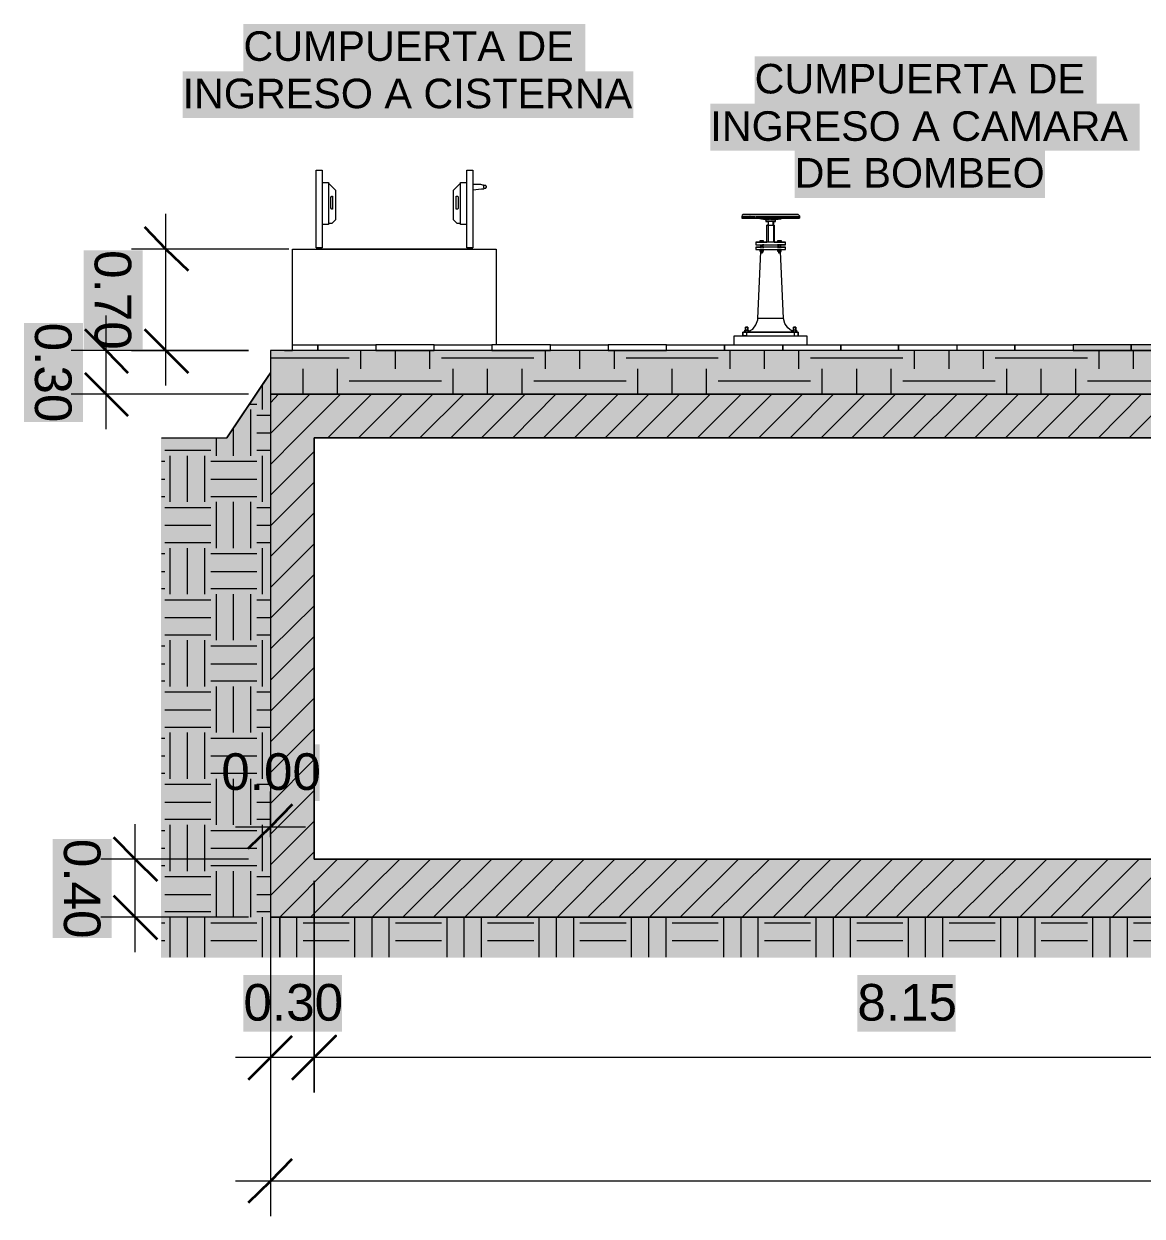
# Model space of a CAD drawing. Extents: x -187 to 52, y -9 to 65.
# Drawn here: x -183.91 to -176.22, y 4.53 to 12.73 of the extents above; entities that cross this region are included whole.
import ezdxf

# ---------------------------------------------------------------- set-up
doc = ezdxf.new("R2010")
doc.units = 0
doc.header["$MEASUREMENT"] = 0
doc.layers.add('PDF4_Geometría', color=7, linetype='Continuous')
doc.layers.add('PDF4_Texto', color=7, linetype='Continuous')
doc.layers.add('PDF4_Rellenos sólidos', color=7, linetype='Continuous', true_color=0xffffff)
doc.styles.add('PDF Arial', font='arial.ttf')

msp = doc.modelspace()

# ---------------------------------------------------------------- hatches: boundary and pattern name
at = {"layer": 'PDF4_Rellenos sólidos', "transparency": 33554559}
for points in [[(-182.4022, 12.7282), (-182.4022, 12.4025), (-180.0509, 12.4025), (-180.0509, 12.7282)], [(-178.8879, 12.504), (-178.8879, 12.1784), (-176.5365, 12.1784), (-176.5365, 12.504)], [(-182.8209, 12.4025), (-182.8209, 12.0811), (-179.721, 12.0811), (-179.721, 12.4025)], [(-179.1924, 12.1784), (-179.1924, 11.857), (-176.2405, 11.857), (-176.2405, 12.1784)], [(-178.613, 11.857), (-178.613, 11.5313), (-176.8918, 11.5313), (-176.8918, 11.857)], [(-183.5018, 11.1719), (-183.5018, 10.491), (-183.0958, 10.491), (-183.0958, 11.1719)], [(-183.912, 10.6728), (-183.912, 9.992), (-183.506, 9.992), (-183.506, 10.6728)], [(-176.6972, 10.5206), (-176.6972, 10.4825), (-176.2997, 10.4825), (-176.2997, 10.5206)], [(-176.2997, 10.5206), (-176.2997, 10.4825), (-175.8979, 10.4825), (-175.8979, 10.5206)], [(-182.508, 9.8947), (-182.5164, 9.8862), (-182.5164, 6.3084), (-182.1189, 6.3084), (-182.1189, 6.5875), (-182.2162, 6.5875), (-182.2162, 10.326), (-182.2204, 10.326), (-182.2246, 10.3218), (-182.2288, 10.3134), (-182.2331, 10.3091), (-182.2373, 10.3007), (-182.2415, 10.2964), (-182.2458, 10.288), (-182.25, 10.2838), (-182.2542, 10.2753), (-182.2584, 10.2711), (-182.2627, 10.2626), (-182.2669, 10.2584), (-182.2711, 10.2499), (-182.2754, 10.2457), (-182.2796, 10.2372), (-182.2838, 10.233), (-182.288, 10.2246), (-182.2923, 10.2203), (-182.2965, 10.2119), (-182.3007, 10.2076), (-182.305, 10.1992), (-182.3092, 10.1949), (-182.3134, 10.1865), (-182.3176, 10.1823), (-182.3219, 10.1738), (-182.3261, 10.1696), (-182.3303, 10.1611), (-182.3346, 10.1569), (-182.3388, 10.1484), (-182.343, 10.1442), (-182.3473, 10.1357), (-182.3515, 10.1315), (-182.3557, 10.1231), (-182.3599, 10.1188), (-182.3642, 10.1104), (-182.3684, 10.1061), (-182.3726, 10.0977), (-182.3769, 10.0934), (-182.3811, 10.085), (-182.3853, 10.0808), (-182.3895, 10.0723), (-182.3938, 10.0681), (-182.398, 10.0596), (-182.4022, 10.0554), (-182.4065, 10.0469), (-182.4107, 10.0427), (-182.4149, 10.0342), (-182.4191, 10.03), (-182.4234, 10.0216), (-182.4276, 10.0173), (-182.4318, 10.0089), (-182.4361, 10.0046), (-182.4403, 9.9962), (-182.4445, 9.992), (-182.4487, 9.9835), (-182.453, 9.9793), (-182.4572, 9.9708), (-182.4614, 9.9666), (-182.4657, 9.9581), (-182.4699, 9.9539), (-182.4741, 9.9454), (-182.4784, 9.9412), (-182.4826, 9.9327), (-182.4868, 9.9285), (-182.491, 9.9201), (-182.4953, 9.9158), (-182.4995, 9.9074), (-182.5037, 9.9031)], [(-182.9689, 9.882), (-182.9689, 6.3084), (-182.5164, 6.3084), (-182.5164, 9.882)], [(-182.2162, 9.882), (-182.2162, 6.9851), (-181.9159, 6.9851), (-181.9159, 9.882)], [(-182.5545, 7.7759), (-182.5545, 7.3868), (-181.8778, 7.3868), (-181.8778, 7.7759)], [(-183.7132, 7.1246), (-183.7132, 6.4438), (-183.3073, 6.4438), (-183.3073, 7.1246)], [(-182.2162, 6.9851), (-182.2162, 6.5875), (-160.8889, 6.5875), (-160.8889, 6.9851)], [(-182.2162, 6.5875), (-182.2162, 6.3084), (-161.1384, 6.3084), (-161.1384, 6.5875)], [(-182.4022, 6.19), (-182.4022, 5.8009), (-181.7256, 5.8009), (-181.7256, 6.19)], [(-178.1816, 6.19), (-178.1816, 5.8009), (-177.505, 5.8009), (-177.505, 6.19)]]:
    msp.add_hatch(color=256, dxfattribs=at).paths.add_polyline_path(points)
h = msp.add_hatch(color=256, dxfattribs=at)
h.paths.add_polyline_path([(-175.8979, 10.1823), (-175.8979, 10.4825), (-182.2162, 10.4825), (-182.2162, 10.1823)])
h.paths.add_polyline_path([(-161.1384, 10.1823), (-161.1384, 10.4825), (-167.4567, 10.4825), (-167.4567, 10.1823)])
h = msp.add_hatch(color=256, dxfattribs=at)
h.paths.add_polyline_path([(-175.8979, 9.882), (-175.8979, 10.1823), (-182.2162, 10.1823), (-182.2162, 9.882)])
h.paths.add_polyline_path([(-160.8889, 9.882), (-160.8889, 10.1823), (-167.4567, 10.1823), (-167.4567, 9.882)])

# ---------------------------------------------------------------- linework, layer by layer
at = {"layer": 'PDF4_Geometría', "lineweight": 9}
for points in [[(-181.8609, 11.7216), (-181.8609, 11.1888), (-181.9032, 11.1888), (-181.9032, 11.7216)], [(-180.8671, 11.1888), (-180.8671, 11.7216), (-180.8248, 11.7216), (-180.8248, 11.1888)], [(-181.7679, 11.5821), (-181.8186, 11.6328), (-181.8186, 11.3579), (-181.7932, 11.3579), (-181.7679, 11.3833)], [(-180.9601, 11.5821), (-180.9601, 11.3833), (-180.9347, 11.3579), (-180.9094, 11.3579), (-180.9094, 11.6328)], [(-180.7317, 11.6075), (-180.7317, 11.6117), (-180.736, 11.6117), (-180.736, 11.6159), (-180.7402, 11.6159), (-180.7444, 11.6159), (-180.7487, 11.6159), (-180.7529, 11.6117), (-180.7529, 11.6075), (-180.7529, 11.6032), (-180.7487, 11.599), (-180.7444, 11.599), (-180.7402, 11.599), (-180.736, 11.599), (-180.736, 11.6032), (-180.7317, 11.6032)], [(-181.8017, 11.4594), (-181.8017, 11.5356), (-181.8017, 11.5398), (-181.7975, 11.5398), (-181.7975, 11.544), (-181.7932, 11.544), (-181.789, 11.544), (-181.789, 11.5398), (-181.789, 11.5356), (-181.789, 11.4594), (-181.789, 11.4552), (-181.7932, 11.4552), (-181.7975, 11.4552), (-181.7975, 11.4594)], [(-180.9263, 11.4594), (-180.9305, 11.4552), (-180.9347, 11.4552), (-180.939, 11.4552), (-180.939, 11.4594), (-180.939, 11.5356), (-180.939, 11.5398), (-180.939, 11.544), (-180.9347, 11.544), (-180.9305, 11.544), (-180.9263, 11.5398), (-180.9263, 11.5356)], [(-178.6426, 11.4172), (-178.613, 11.4172), (-178.5961, 11.4172), (-178.5876, 11.4172), (-178.5961, 11.4172), (-178.613, 11.4172), (-178.6426, 11.4172), (-178.6807, 11.4172), (-178.7272, 11.4172), (-178.7737, 11.4172), (-178.8244, 11.4172), (-178.8709, 11.4172), (-178.909, 11.4172), (-178.9132, 11.4172), (-178.9428, 11.4172), (-178.9598, 11.4172), (-178.9682, 11.4172), (-178.9598, 11.4172), (-178.9428, 11.4172), (-178.9132, 11.4172), (-178.8752, 11.4172), (-178.8287, 11.4172), (-178.7821, 11.4172), (-178.7314, 11.4172), (-178.6849, 11.4172), (-178.6468, 11.4172)], [(-178.6426, 11.4172), (-178.6172, 11.4172), (-178.5961, 11.4172), (-178.5876, 11.4172), (-178.5918, 11.4172), (-178.6045, 11.4172), (-178.6299, 11.4172), (-178.6595, 11.4172), (-178.7018, 11.4172), (-178.7441, 11.4172), (-178.7906, 11.4172), (-178.8329, 11.4172), (-178.8752, 11.4172), (-178.9132, 11.4172), (-178.9386, 11.4172), (-178.9598, 11.4172), (-178.9682, 11.4172), (-178.964, 11.4172), (-178.9513, 11.4172), (-178.9259, 11.4172), (-178.8963, 11.4172), (-178.854, 11.4172), (-178.8117, 11.4172), (-178.7652, 11.4172), (-178.7229, 11.4172), (-178.6807, 11.4172)], [(-178.7991, 11.3833), (-178.7991, 11.3918)], [(-178.8456, 11.2311), (-178.8498, 11.2311), (-178.8498, 11.2395), (-178.8456, 11.2395), (-178.8329, 11.2395), (-178.8287, 11.2395), (-178.8287, 11.2311), (-178.8244, 11.2311), (-178.8287, 11.2311), (-178.8371, 11.2311)], [(-178.8498, 11.2268), (-178.8498, 11.2311)], [(-178.8244, 11.2311), (-178.8244, 11.2268)], [(-178.7314, 11.2268), (-178.7314, 11.2311)], [(-178.706, 11.2311), (-178.706, 11.2268)], [(-178.6764, 11.2099), (-178.6764, 11.2268), (-178.6849, 11.2268), (-178.7018, 11.2268), (-178.7272, 11.2268), (-178.761, 11.2268), (-178.7948, 11.2268), (-178.8287, 11.2268), (-178.854, 11.2268), (-178.8709, 11.2268), (-178.8794, 11.2268), (-178.8794, 11.2099), (-178.8709, 11.2099), (-178.854, 11.2099), (-178.8287, 11.2099), (-178.7948, 11.2099), (-178.761, 11.2099), (-178.7272, 11.2099), (-178.7018, 11.2099), (-178.6849, 11.2099)], [(-178.6764, 11.1761), (-178.6764, 11.193), (-178.6849, 11.193), (-178.7018, 11.193), (-178.7272, 11.193), (-178.761, 11.193), (-178.7948, 11.193), (-178.8287, 11.193), (-178.854, 11.193), (-178.8709, 11.193), (-178.8794, 11.193), (-178.8794, 11.1761), (-178.8709, 11.1761), (-178.854, 11.1761), (-178.8287, 11.1761), (-178.7948, 11.1761), (-178.761, 11.1761), (-178.7272, 11.1761), (-178.7018, 11.1761), (-178.6849, 11.1761)], [(-178.8498, 11.1761), (-178.8456, 11.1761), (-178.8456, 11.1634), (-178.8498, 11.1634)], [(-178.8413, 11.1761), (-178.8456, 11.1761), (-178.8498, 11.1761), (-178.8456, 11.1761), (-178.8498, 11.1761), (-178.8456, 11.1761)], [(-178.8287, 11.1761), (-178.8244, 11.1761), (-178.8287, 11.1761), (-178.8371, 11.1761), (-178.8456, 11.1761), (-178.8371, 11.1761), (-178.8287, 11.1761), (-178.8244, 11.1761)], [(-178.8329, 11.2099), (-178.8329, 11.193)], [(-178.7272, 11.1761), (-178.7314, 11.1761), (-178.7272, 11.1761), (-178.7187, 11.1761), (-178.7103, 11.1761), (-178.7187, 11.1761), (-178.7272, 11.1761), (-178.7314, 11.1761)], [(-178.7229, 11.193), (-178.7229, 11.2099)], [(-178.7103, 11.2099), (-178.7103, 11.193)], [(-178.7103, 11.1761), (-178.706, 11.1761), (-178.7103, 11.1761), (-178.706, 11.1761)], [(-178.9513, 10.6221), (-178.9513, 10.6432)], [(-178.9513, 10.6432), (-178.9471, 10.6432), (-178.9386, 10.6432), (-178.9344, 10.6432), (-178.9386, 10.6432), (-178.9471, 10.6432)], [(-178.9344, 10.6432), (-178.9344, 10.6221)], [(-178.6214, 10.6221), (-178.6214, 10.6432)], [(-178.6214, 10.6432), (-178.6172, 10.6432), (-178.6088, 10.6432), (-178.6045, 10.6432), (-178.6088, 10.6432), (-178.6172, 10.6432)], [(-178.6045, 10.6432), (-178.6045, 10.6221)], [(-178.6003, 10.6094), (-178.6045, 10.6094), (-178.6045, 10.6221), (-178.6003, 10.6221)], [(-178.5961, 10.6094), (-178.6003, 10.6094), (-178.6045, 10.6094), (-178.6003, 10.6094)], [(-182.0639, 10.4825), (-182.0639, 10.5206), (-181.8905, 10.5206), (-181.8905, 10.4825)], [(-181.8905, 10.4825), (-181.8905, 10.5206), (-181.493, 10.5206), (-181.493, 10.4825), (-181.0912, 10.4825), (-181.0912, 10.5206), (-181.493, 10.5206), (-181.493, 10.4825)], [(-181.0912, 10.4825), (-181.0912, 10.5206), (-180.6937, 10.5206), (-180.6937, 10.4825), (-180.2919, 10.4825), (-180.2919, 10.5206), (-179.8944, 10.5206), (-179.8944, 10.4825), (-179.4926, 10.4825), (-179.4926, 10.5206), (-179.8944, 10.5206), (-179.8944, 10.4825), (-180.2919, 10.4825), (-180.2919, 10.5206), (-180.6937, 10.5206), (-180.6937, 10.4825)], [(-177.4965, 10.4825), (-177.4965, 10.5206), (-177.099, 10.5206), (-177.099, 10.4825)], [(-177.099, 10.4825), (-177.099, 10.5206), (-176.6972, 10.5206), (-176.6972, 10.4825)], [(-181.9159, 6.8371), (-181.9159, 5.6233), (-181.9159, 5.3823), (-181.9159, 5.6233)]]:
    msp.add_lwpolyline(points, close=True, dxfattribs=at)
for points in [[(-181.9032, 11.193), (-181.9032, 11.7132)], [(-181.9032, 11.2015), (-181.9032, 11.709)], [(-181.8609, 11.6878), (-181.8609, 11.6371), (-181.8186, 11.6371), (-181.8186, 11.3495), (-181.8609, 11.3495), (-181.8609, 11.2184)], [(-180.8671, 11.2184), (-180.8671, 11.3495), (-180.9094, 11.3495), (-180.9094, 11.6371), (-180.8671, 11.6371), (-180.8671, 11.6878)], [(-180.8248, 11.7132), (-180.8248, 11.6244)], [(-180.8248, 11.709), (-180.8248, 11.2015)], [(-181.8186, 11.3579), (-181.7932, 11.3579), (-181.7679, 11.3833), (-181.7679, 11.5821), (-181.8186, 11.6328)], [(-180.9094, 11.6328), (-180.9601, 11.5821), (-180.9601, 11.3833), (-180.9347, 11.3579), (-180.9094, 11.3579)], [(-180.7444, 11.6159), (-180.7529, 11.6201), (-180.7571, 11.6201), (-180.7698, 11.6244), (-180.791, 11.6244), (-180.8206, 11.6244), (-180.8248, 11.6244), (-180.8248, 11.6201), (-180.8248, 11.6159), (-180.8248, 11.6117), (-180.8248, 11.6075), (-180.8248, 11.6032), (-180.8248, 11.599), (-180.8248, 11.5948), (-180.8248, 11.5905), (-180.8248, 11.193)], [(-180.8248, 11.5863), (-180.7656, 11.5948), (-180.7529, 11.5948), (-180.7487, 11.5948), (-180.7444, 11.599)], [(-181.8017, 11.4594), (-181.8017, 11.5356)], [(-181.789, 11.5356), (-181.789, 11.4594)], [(-180.939, 11.4594), (-180.939, 11.5356)], [(-180.9263, 11.5356), (-180.9263, 11.4594)], [(-182.9351, 10.2415), (-182.9351, 11.4214)], [(-178.9682, 11.4172), (-178.9724, 11.4129), (-178.9767, 11.4045), (-178.9767, 11.3918)], [(-178.9767, 11.4045), (-178.9682, 11.4045), (-178.9471, 11.4045), (-178.9175, 11.4045), (-178.8836, 11.4045)], [(-178.6045, 11.4172), (-178.6088, 11.4172), (-178.6257, 11.4172), (-178.6511, 11.4172), (-178.6891, 11.4172), (-178.7272, 11.4172), (-178.7483, 11.4172), (-178.7695, 11.4172), (-178.816, 11.4172), (-178.8583, 11.4172), (-178.8963, 11.4172), (-178.9259, 11.4172), (-178.9344, 11.4172), (-178.9428, 11.4172), (-178.9555, 11.4172), (-178.9513, 11.4172), (-178.9386, 11.4172), (-178.9175, 11.4172), (-178.9048, 11.4172), (-178.8879, 11.4172), (-178.8498, 11.4172), (-178.8033, 11.4172), (-178.761, 11.4172), (-178.7145, 11.4172), (-178.6976, 11.4172), (-178.6807, 11.4172), (-178.6468, 11.4172), (-178.6214, 11.4172), (-178.6045, 11.4172), (-178.6003, 11.4172)], [(-178.9175, 11.4129), (-178.9217, 11.4129)], [(-178.8794, 11.4045), (-178.8371, 11.4045), (-178.7906, 11.4045), (-178.7399, 11.4045), (-178.6976, 11.4045), (-178.6553, 11.4045), (-178.6214, 11.4045), (-178.5961, 11.4045), (-178.5792, 11.4045)], [(-178.5876, 11.4172), (-178.5792, 11.4087), (-178.5792, 11.4045), (-178.5792, 11.3918)], [(-178.6849, 11.3918), (-178.6722, 11.3918), (-178.6384, 11.3918), (-178.6045, 11.3918), (-178.5876, 11.3918), (-178.5792, 11.3918), (-178.5961, 11.3918), (-178.6214, 11.3918), (-178.6553, 11.3918), (-178.6976, 11.3918), (-178.7399, 11.3918), (-178.7906, 11.3918), (-178.8371, 11.3918), (-178.8794, 11.3918), (-178.9175, 11.3918), (-178.9471, 11.3918), (-178.9682, 11.3918), (-178.9767, 11.3918), (-178.9724, 11.3918), (-178.9598, 11.3918), (-178.9344, 11.3918), (-178.9006, 11.3918), (-178.8667, 11.3918), (-178.8963, 11.3918), (-178.9259, 11.3918), (-178.9513, 11.3918), (-178.964, 11.3918), (-178.9682, 11.3918), (-178.9598, 11.3918), (-178.9386, 11.3918), (-178.9132, 11.3918), (-178.8752, 11.3918), (-178.8329, 11.3918), (-178.7906, 11.3918), (-178.7441, 11.3918), (-178.7018, 11.3918), (-178.6595, 11.3918), (-178.6299, 11.3918), (-178.6045, 11.3918), (-178.5918, 11.3918), (-178.5876, 11.3918), (-178.5961, 11.3918), (-178.6172, 11.3918), (-178.6426, 11.3918), (-178.6807, 11.3918), (-178.6849, 11.3918), (-178.706, 11.3875), (-178.7356, 11.3833), (-178.7399, 11.3833), (-178.7441, 11.3833)], [(-178.8667, 11.3918), (-178.816, 11.3833), (-178.8117, 11.3833), (-178.8075, 11.3833), (-178.8033, 11.3833), (-178.7948, 11.3833), (-178.7864, 11.3833), (-178.7906, 11.3833), (-178.7948, 11.3833), (-178.7991, 11.3833), (-178.8371, 11.3918)], [(-178.8498, 11.3918), (-178.8117, 11.3833), (-178.8117, 11.3706)], [(-178.8413, 11.2268), (-178.8456, 11.2268), (-178.8498, 11.2268), (-178.8456, 11.2268), (-178.8413, 11.2268), (-178.8371, 11.2268), (-178.8413, 11.2268), (-178.8456, 11.2268), (-178.8498, 11.2268), (-178.8456, 11.2268), (-178.8371, 11.2268), (-178.8287, 11.2268), (-178.8244, 11.2268), (-178.8287, 11.2268), (-178.8033, 11.2268), (-178.8033, 11.3453), (-178.7991, 11.3453), (-178.7864, 11.3453), (-178.7695, 11.3453), (-178.7568, 11.3453), (-178.7526, 11.3453), (-178.7526, 11.2268), (-178.7568, 11.2268), (-178.7695, 11.2268), (-178.7864, 11.2268), (-178.7991, 11.2268), (-178.8033, 11.2268)], [(-178.7568, 11.2268), (-178.7568, 11.3706), (-178.7526, 11.3706), (-178.7441, 11.3706), (-178.7526, 11.3706), (-178.7695, 11.3706), (-178.7864, 11.3706), (-178.8033, 11.3706), (-178.8117, 11.3706), (-178.8033, 11.3706), (-178.7948, 11.3706), (-178.7948, 11.3453), (-178.7991, 11.3453), (-178.8033, 11.3453)], [(-178.8075, 11.3833), (-178.8033, 11.3833), (-178.7991, 11.3833)], [(-178.7948, 11.3706), (-178.7948, 11.2268)], [(-178.7864, 11.3918), (-178.7864, 11.3833)], [(-178.7441, 11.3918), (-178.7695, 11.3833), (-178.7737, 11.3833), (-178.7779, 11.3833), (-178.7695, 11.3833), (-178.761, 11.3833), (-178.7568, 11.3833), (-178.7483, 11.3833), (-178.7526, 11.3833), (-178.7272, 11.3918)], [(-178.7779, 11.3833), (-178.7779, 11.3918)], [(-178.7695, 11.3918), (-178.7695, 11.3833)], [(-178.761, 11.3453), (-178.761, 11.3706)], [(-178.7568, 11.3453), (-178.7526, 11.3453)], [(-178.7441, 11.3706), (-178.7441, 11.3833), (-178.706, 11.3875)], [(-178.7356, 11.3875), (-178.7356, 11.3833)], [(-178.8498, 11.2311), (-178.8498, 11.2395), (-178.8413, 11.2395), (-178.8287, 11.2395), (-178.8287, 11.2311)], [(-178.8456, 11.2311), (-178.8498, 11.2311), (-178.8456, 11.2311)], [(-178.8456, 11.2311), (-178.8498, 11.2311), (-178.8456, 11.2311)], [(-178.8456, 11.2395), (-178.8456, 11.2311), (-178.8371, 11.2311)], [(-178.8329, 11.2311), (-178.8329, 11.2395)], [(-178.8287, 11.2311), (-178.8244, 11.2311), (-178.8287, 11.2311)], [(-178.7187, 11.2395), (-178.7187, 11.2311), (-178.7103, 11.2311), (-178.7187, 11.2311), (-178.7272, 11.2311), (-178.7314, 11.2311), (-178.7272, 11.2311), (-178.7272, 11.2395), (-178.7187, 11.2395), (-178.7103, 11.2395), (-178.706, 11.2395), (-178.706, 11.2311), (-178.7103, 11.2311), (-178.7103, 11.2395)], [(-178.7272, 11.2311), (-178.7314, 11.2311), (-178.7272, 11.2311)], [(-178.7272, 11.2311), (-178.7272, 11.2395), (-178.7145, 11.2395), (-178.706, 11.2395), (-178.706, 11.2311)], [(-178.7103, 11.2311), (-178.706, 11.2311), (-178.7103, 11.2311)], [(-178.7103, 11.2311), (-178.706, 11.2311), (-178.7103, 11.2311)], [(-182.0893, 11.1803), (-182.9351, 11.1803), (-183.1719, 11.1803)], [(-182.1189, 10.4825), (-182.0639, 10.4825), (-182.0639, 11.0323), (-182.0639, 11.1803), (-180.6641, 11.1803), (-180.6641, 11.0323), (-180.6641, 10.5206)], [(-181.9117, 11.1803), (-180.8121, 11.1803)], [(-181.9074, 11.1803), (-180.8206, 11.1803)], [(-180.8248, 11.1803), (-181.9032, 11.1803)], [(-178.9302, 10.6136), (-178.9006, 10.6305), (-178.8794, 10.6601), (-178.8667, 10.694), (-178.8667, 10.7024), (-178.8456, 11.1634), (-178.8329, 11.1634), (-178.8329, 11.1761), (-178.8329, 11.1549), (-178.8371, 11.1549), (-178.8413, 11.1549), (-178.8456, 11.1549), (-178.8413, 11.1549), (-178.8371, 11.1549), (-178.8329, 11.1549)], [(-178.8794, 11.2268), (-178.8709, 11.2268), (-178.854, 11.2268), (-178.8456, 11.2268)], [(-178.8794, 11.2099), (-178.8709, 11.2099), (-178.854, 11.2099), (-178.8413, 11.2099)], [(-178.8794, 11.193), (-178.8709, 11.193), (-178.854, 11.193), (-178.8413, 11.193)], [(-178.8794, 11.1761), (-178.8709, 11.1761), (-178.854, 11.1761)], [(-178.8498, 11.1761), (-178.8498, 11.1634), (-178.8456, 11.1634)], [(-178.8456, 11.1761), (-178.8498, 11.1761), (-178.8456, 11.1761)], [(-178.8329, 11.193), (-178.8287, 11.193), (-178.8244, 11.193), (-178.8287, 11.193), (-178.8287, 11.2099), (-178.8244, 11.2099), (-178.8075, 11.2099), (-178.7906, 11.2099), (-178.7652, 11.2099), (-178.7483, 11.2099), (-178.7314, 11.2099), (-178.7272, 11.2099), (-178.7272, 11.193), (-178.7314, 11.193), (-178.7483, 11.193), (-178.7652, 11.193), (-178.7906, 11.193), (-178.8075, 11.193), (-178.8244, 11.193), (-178.8287, 11.193), (-178.8371, 11.193), (-178.8413, 11.193), (-178.8456, 11.193), (-178.8456, 11.2099), (-178.8456, 11.193)], [(-178.8456, 11.2099), (-178.8413, 11.2099), (-178.8371, 11.2099), (-178.8287, 11.2099), (-178.8244, 11.2099), (-178.8287, 11.2099), (-178.8329, 11.2099)], [(-178.8413, 11.1761), (-178.8371, 11.1761), (-178.8413, 11.1761), (-178.8456, 11.1761), (-178.8456, 11.1549)], [(-178.8371, 11.1761), (-178.8456, 11.1761)], [(-178.8287, 11.1761), (-178.8287, 11.1634), (-178.8329, 11.1634), (-178.8371, 11.1634), (-178.8413, 11.1634)], [(-178.8371, 11.1761), (-178.8413, 11.1761), (-178.8371, 11.1761)], [(-178.8287, 11.2268), (-178.8244, 11.2268), (-178.8287, 11.2268)], [(-178.7526, 11.2268), (-178.7272, 11.2268), (-178.7314, 11.2268), (-178.7272, 11.2268), (-178.7187, 11.2268), (-178.7103, 11.2268), (-178.7187, 11.2268), (-178.7145, 11.2268)], [(-178.7272, 11.2268), (-178.7314, 11.2268), (-178.7272, 11.2268)], [(-178.6764, 11.2099), (-178.6849, 11.2099), (-178.7018, 11.2099), (-178.7103, 11.2099), (-178.7187, 11.2099), (-178.7229, 11.2099), (-178.7272, 11.2099), (-178.7314, 11.2099), (-178.7272, 11.2099)], [(-178.7272, 11.193), (-178.7314, 11.193), (-178.7272, 11.193), (-178.7229, 11.193), (-178.7187, 11.193), (-178.7103, 11.193), (-178.7018, 11.193), (-178.6849, 11.193), (-178.6764, 11.193)], [(-178.7187, 11.1634), (-178.7103, 11.1634), (-178.7103, 11.1761), (-178.7187, 11.1761), (-178.7187, 11.1634), (-178.7272, 11.1634), (-178.7272, 11.1761)], [(-178.7229, 11.1761), (-178.7229, 11.1549), (-178.7187, 11.1549), (-178.7145, 11.1549), (-178.7103, 11.1549), (-178.7145, 11.1549), (-178.7229, 11.1549)], [(-178.7145, 11.1634), (-178.7187, 11.1634), (-178.7229, 11.1634)], [(-178.7103, 11.1549), (-178.7103, 11.1761), (-178.7187, 11.1761), (-178.7145, 11.1761), (-178.7187, 11.1761), (-178.7145, 11.1761)], [(-178.7103, 11.2268), (-178.706, 11.2268), (-178.7103, 11.2268)], [(-178.7103, 11.2268), (-178.706, 11.2268), (-178.7103, 11.2268)], [(-178.7103, 11.2268), (-178.7018, 11.2268), (-178.6849, 11.2268), (-178.6764, 11.2268)], [(-178.6257, 10.6179), (-178.6341, 10.6179), (-178.6595, 10.639), (-178.6807, 10.6686), (-178.6891, 10.7024), (-178.7103, 11.1634), (-178.706, 11.1634), (-178.706, 11.1761), (-178.7018, 11.1761), (-178.6849, 11.1761), (-178.6764, 11.1761)], [(-178.7103, 11.1634), (-178.706, 11.1634), (-178.706, 11.1761), (-178.7103, 11.1761)], [(-178.7103, 11.1761), (-178.706, 11.1761), (-178.7103, 11.1761)], [(-183.3453, 9.9412), (-183.3453, 10.7236)], [(-178.6891, 10.7024), (-178.6933, 10.7024), (-178.706, 10.7024), (-178.7272, 10.7024), (-178.7483, 10.7024), (-178.7779, 10.7024), (-178.8033, 10.7024), (-178.8287, 10.7024), (-178.8498, 10.7024), (-178.8625, 10.7024), (-178.8667, 10.7024)], [(-179.0274, 10.5206), (-179.0274, 10.584), (-178.5284, 10.584), (-178.5284, 10.5206)], [(-178.9428, 10.584), (-178.9555, 10.584), (-178.964, 10.584), (-178.9682, 10.584), (-178.9682, 10.6094), (-178.9682, 10.584), (-178.9682, 10.6094), (-178.9513, 10.6094), (-178.9471, 10.6094), (-178.9386, 10.6094), (-178.9302, 10.6094), (-178.9302, 10.6221), (-178.9344, 10.6221), (-178.9344, 10.6094), (-178.9302, 10.6094), (-178.9048, 10.6094), (-178.8667, 10.6094), (-178.8244, 10.6094), (-178.7779, 10.6094), (-178.7356, 10.6094), (-178.6976, 10.6094), (-178.6595, 10.6094), (-178.6299, 10.6094), (-178.6214, 10.6094), (-178.6172, 10.6094), (-178.6088, 10.6094), (-178.6045, 10.6094), (-178.6088, 10.6094), (-178.6172, 10.6094), (-178.6214, 10.6094), (-178.6172, 10.6094), (-178.6088, 10.6094), (-178.6045, 10.6094), (-178.6003, 10.6094), (-178.6003, 10.6221), (-178.6045, 10.6221), (-178.6088, 10.6221), (-178.6172, 10.6221), (-178.6214, 10.6221)], [(-178.6257, 10.6136), (-178.6257, 10.6221), (-178.6214, 10.6221), (-178.6257, 10.6221), (-178.6257, 10.6094), (-178.6214, 10.6094), (-178.6172, 10.6094), (-178.6088, 10.6094), (-178.6003, 10.6094), (-178.6045, 10.6094), (-178.5918, 10.6094), (-178.5876, 10.6094), (-178.5918, 10.6094), (-178.6003, 10.6094), (-178.613, 10.6094), (-178.9428, 10.6094), (-178.9555, 10.6094), (-178.964, 10.6094), (-178.9682, 10.6094)], [(-178.964, 10.6094), (-178.9555, 10.6094)], [(-178.9302, 10.6094), (-178.9344, 10.6094), (-178.9386, 10.6094), (-178.9471, 10.6094), (-178.9513, 10.6094), (-178.9555, 10.6094), (-178.9555, 10.6221), (-178.9513, 10.6221), (-178.9555, 10.6221), (-178.9555, 10.6094), (-178.9513, 10.6094)], [(-178.9513, 10.6221), (-178.9471, 10.6221), (-178.9386, 10.6221), (-178.9344, 10.6221), (-178.9513, 10.6221), (-178.9513, 10.6094), (-178.9344, 10.6094), (-178.9302, 10.6094), (-178.9259, 10.6094), (-178.9302, 10.6094), (-178.9428, 10.6094), (-178.9513, 10.6094), (-178.9555, 10.6094), (-178.9513, 10.6094), (-178.9428, 10.6094), (-178.9302, 10.6094), (-178.9259, 10.6094), (-178.9302, 10.6094), (-178.9344, 10.6094), (-178.9386, 10.6094), (-178.9471, 10.6094), (-178.9513, 10.6094), (-178.9471, 10.6094), (-178.9386, 10.6094), (-178.9344, 10.6094)], [(-178.9513, 10.6094), (-178.9555, 10.6094), (-178.9513, 10.6094)], [(-178.9513, 10.6094), (-178.9555, 10.6094), (-178.9513, 10.6094)], [(-178.9344, 10.6432), (-178.9386, 10.6432), (-178.9471, 10.6432), (-178.9513, 10.6432)], [(-178.9344, 10.6432), (-178.9386, 10.6432), (-178.9471, 10.6432), (-178.9513, 10.6432)], [(-178.9428, 10.6094), (-178.9428, 10.584), (-178.613, 10.584), (-178.613, 10.6094)], [(-178.9344, 10.6221), (-178.9302, 10.6221), (-178.9302, 10.6179)], [(-178.6045, 10.6221), (-178.6214, 10.6221), (-178.6214, 10.6094), (-178.6045, 10.6094), (-178.6003, 10.6094), (-178.5961, 10.6094), (-178.6003, 10.6094), (-178.613, 10.6094), (-178.6214, 10.6094), (-178.6257, 10.6094), (-178.6214, 10.6094), (-178.613, 10.6094), (-178.6003, 10.6094), (-178.5961, 10.6094), (-178.6003, 10.6094), (-178.6045, 10.6094)], [(-178.6214, 10.6094), (-178.6257, 10.6094), (-178.6214, 10.6094)], [(-178.6045, 10.6432), (-178.6088, 10.6432), (-178.6172, 10.6432), (-178.6214, 10.6432)], [(-178.6045, 10.6432), (-178.6088, 10.6432), (-178.6172, 10.6432), (-178.6214, 10.6432)], [(-178.613, 10.584), (-178.6003, 10.584), (-178.5918, 10.584), (-178.5876, 10.584), (-178.5876, 10.6094), (-178.5876, 10.584), (-178.5876, 10.6094), (-178.5961, 10.6094), (-178.6088, 10.6094)], [(-179.0951, 10.5206), (-179.0951, 10.4825), (-179.4926, 10.4825)], [(-179.4926, 10.5206), (-179.0951, 10.5206)], [(-179.4926, 10.4825), (-179.4926, 10.5206)], [(-178.6933, 10.5206), (-178.6933, 10.4825), (-179.0951, 10.4825)], [(-179.0951, 10.5206), (-178.6933, 10.5206)], [(-179.0951, 10.4825), (-179.0951, 10.5206)], [(-178.2958, 10.5206), (-178.2958, 10.4825), (-178.6933, 10.4825)], [(-178.6933, 10.5206), (-178.2958, 10.5206)], [(-178.6933, 10.4825), (-178.6933, 10.5206)], [(-177.8983, 10.5206), (-177.8983, 10.4825), (-178.2958, 10.4825)], [(-178.2958, 10.5206), (-177.8983, 10.5206)], [(-178.2958, 10.4825), (-178.2958, 10.5206)], [(-177.8983, 10.5206), (-177.4965, 10.5206)], [(-177.8983, 10.4825), (-177.8983, 10.5206)], [(-177.4965, 10.4825), (-177.4965, 10.5206)], [(-183.1719, 10.4825), (-182.9351, 10.4825), (-182.3684, 10.4825), (-183.3453, 10.4825), (-183.5864, 10.4825)], [(-177.4965, 10.4825), (-177.8983, 10.4825)], [(-182.9647, 9.882), (-182.5164, 9.882), (-182.2627, 10.2626), (-182.2162, 10.3303), (-182.5164, 9.882)], [(-182.3684, 10.1823), (-183.3453, 10.1823), (-183.5864, 10.1823)], [(-182.2162, 9.7001), (-182.0343, 9.882), (-181.734, 10.1823)], [(-182.2162, 10.1231), (-182.1612, 10.1823)], [(-182.2162, 9.9116), (-181.9455, 10.1823)], [(-175.8979, 10.1823), (-182.2162, 10.1823)], [(-181.8228, 9.882), (-181.5226, 10.1823)], [(-181.6114, 9.882), (-181.3111, 10.1823)], [(-181.3999, 9.882), (-181.0997, 10.1823)], [(-181.1885, 9.882), (-180.8882, 10.1823)], [(-180.977, 9.882), (-180.6768, 10.1823)], [(-180.7656, 9.882), (-180.4653, 10.1823)], [(-180.5499, 9.882), (-180.2539, 10.1823)], [(-180.3384, 9.882), (-180.0382, 10.1823)], [(-180.127, 9.882), (-179.8267, 10.1823)], [(-179.9155, 9.882), (-179.6153, 10.1823)], [(-179.7041, 9.882), (-179.4038, 10.1823)], [(-179.4926, 9.882), (-179.1924, 10.1823)], [(-179.2812, 9.882), (-178.9809, 10.1823)], [(-179.0697, 9.882), (-178.7695, 10.1823)], [(-178.8583, 9.882), (-178.558, 10.1823)], [(-178.6426, 9.882), (-178.3466, 10.1823)], [(-178.4311, 9.882), (-178.1309, 10.1823)], [(-178.2197, 9.882), (-177.9194, 10.1823)], [(-178.0082, 9.882), (-177.708, 10.1823)], [(-177.7968, 9.882), (-177.4965, 10.1823)], [(-177.5853, 9.882), (-177.2851, 10.1823)], [(-177.3739, 9.882), (-177.0736, 10.1823)], [(-177.1624, 9.882), (-176.8622, 10.1823)], [(-176.951, 9.882), (-176.6507, 10.1823)], [(-176.7353, 9.882), (-176.4392, 10.1823)], [(-176.5238, 9.882), (-176.2278, 10.1823)], [(-176.3124, 9.882), (-176.0121, 10.1823)], [(-175.8979, 9.882), (-181.9159, 9.882), (-181.9159, 6.9851), (-173.7749, 6.9851), (-173.7749, 9.9835), (-175.6992, 9.9835)], [(-182.2162, 9.4887), (-181.9159, 9.789)], [(-182.2162, 9.2772), (-181.9159, 9.5775)], [(-182.2162, 9.0658), (-181.9159, 9.366)], [(-182.2162, 8.8543), (-181.9159, 9.1546)], [(-182.2162, 8.6429), (-181.9159, 8.9431)], [(-182.2162, 8.4314), (-181.9159, 8.7275)], [(-182.2162, 8.2157), (-181.9159, 8.516)], [(-182.2162, 8.0043), (-181.9159, 8.3045)], [(-182.2162, 7.7928), (-181.9159, 8.0931)], [(-182.2162, 7.5814), (-181.9159, 7.8816)], [(-182.2162, 7.3699), (-181.9159, 7.6702)], [(-182.2162, 7.1585), (-181.9159, 7.4587)], [(-182.2162, 7.1373), (-182.2162, 7.2092), (-182.2162, 7.4503)], [(-183.1465, 6.3465), (-183.1465, 7.2261)], [(-182.2162, 7.2727), (-182.2162, 7.2092), (-182.2162, 6.9682)], [(-182.2162, 6.947), (-182.1781, 6.9851), (-181.9159, 7.2473)], [(-182.4572, 7.2092), (-181.9751, 7.2092)], [(-182.3684, 6.9851), (-183.1465, 6.9851), (-183.3834, 6.9851)], [(-182.2162, 6.7356), (-181.9666, 6.9851), (-181.9159, 7.0358)], [(-182.1527, 6.5875), (-181.7552, 6.9851)], [(-181.9413, 6.5875), (-181.5395, 6.9851)], [(-181.7298, 6.5875), (-181.328, 6.9851)], [(-181.5184, 6.5875), (-181.1166, 6.9851)], [(-181.3069, 6.5875), (-180.9051, 6.9851)], [(-181.0954, 6.5875), (-180.6937, 6.9851)], [(-180.8798, 6.5875), (-180.4822, 6.9851)], [(-180.6683, 6.5875), (-180.2708, 6.9851)], [(-180.4569, 6.5875), (-180.0593, 6.9851)], [(-180.2454, 6.5875), (-179.8479, 6.9851)], [(-180.0339, 6.5875), (-179.6322, 6.9851)], [(-179.8225, 6.5875), (-179.4207, 6.9851)], [(-179.611, 6.5875), (-179.2093, 6.9851)], [(-179.3996, 6.5875), (-178.9978, 6.9851)], [(-179.1881, 6.5875), (-178.7864, 6.9851)], [(-178.9724, 6.5875), (-178.5749, 6.9851)], [(-178.761, 6.5875), (-178.3635, 6.9851)], [(-178.5496, 6.5875), (-178.152, 6.9851)], [(-178.3381, 6.5875), (-177.9406, 6.9851)], [(-178.1266, 6.5875), (-177.7291, 6.9851)], [(-177.9152, 6.5875), (-177.5134, 6.9851)], [(-177.7037, 6.5875), (-177.302, 6.9851)], [(-177.4923, 6.5875), (-177.0905, 6.9851)], [(-177.2808, 6.5875), (-176.8791, 6.9851)], [(-177.0651, 6.5875), (-176.6676, 6.9851)], [(-176.8537, 6.5875), (-176.4562, 6.9851)], [(-176.6422, 6.5875), (-176.2447, 6.9851)], [(-176.4308, 6.5875), (-176.0333, 6.9851)], [(-182.2162, 6.8371), (-182.2162, 5.6233), (-182.2162, 5.3823)], [(-182.3684, 6.5875), (-183.1465, 6.5875), (-183.3834, 6.5875)], [(-164.1495, 6.5875), (-168.1545, 6.5875), (-179.7337, 6.5875), (-182.2162, 6.5875)], [(-182.2162, 6.4353), (-182.2162, 4.7733), (-182.2162, 4.5322)], [(-181.6791, 5.6233), (-182.4572, 5.6233)], [(-173.5339, 5.6233), (-182.1569, 5.6233)], [(-160.6479, 4.7733), (-182.4572, 4.7733)]]:
    msp.add_lwpolyline(points, dxfattribs=at)
at = {"layer": 'PDF4_Geometría', "lineweight": 35}
for points in [[(-183.0831, 11.3326), (-182.9351, 11.1803), (-182.7828, 11.0323)], [(-183.4933, 10.6305), (-183.3453, 10.4825), (-183.1973, 10.3303)], [(-183.0831, 10.6305), (-182.9351, 10.4825), (-182.7828, 10.3303)], [(-183.4933, 10.3303), (-183.3453, 10.1823), (-183.1973, 10.0342)], [(-183.2946, 7.1373), (-183.1465, 6.9851), (-182.9943, 6.8371)], [(-183.2946, 6.7356), (-183.1465, 6.5875), (-182.9943, 6.4353)], [(-182.3684, 5.4711), (-182.2162, 5.6233), (-182.0681, 5.7713)], [(-182.3684, 4.6252), (-182.2162, 4.7733), (-182.0681, 4.9255)]]:
    msp.add_lwpolyline(points, dxfattribs=at)
at = {"layer": 'PDF4_Geometría', "lineweight": 20}
for points in [[(-176.6972, 10.4825), (-176.2997, 10.4825), (-176.2997, 10.5206), (-176.6972, 10.5206)], [(-176.2997, 10.4825), (-175.8979, 10.4825), (-175.8979, 10.5206), (-176.2997, 10.5206)]]:
    msp.add_lwpolyline(points, close=True, dxfattribs=at)
at = {"layer": 'PDF4_Geometría', "color": 9, "lineweight": 9, "true_color": 0xc0c0c0}
for points in [[(-175.8979, 10.1823), (-175.8979, 10.4825), (-182.2162, 10.4825), (-182.2162, 10.1823)], [(-182.1527, 6.5875), (-182.1527, 6.3127)]]:
    msp.add_lwpolyline(points, close=True, dxfattribs=at)
for points in [[(-182.2162, 10.4318), (-181.6748, 10.4318)], [(-181.5945, 10.3557), (-181.5945, 10.4825)], [(-181.3576, 10.3557), (-181.3576, 10.4825)], [(-181.1208, 10.3557), (-181.1208, 10.4825)], [(-181.0405, 10.4318), (-180.4061, 10.4318)], [(-180.3258, 10.3557), (-180.3258, 10.4825)], [(-180.0889, 10.3557), (-180.0889, 10.4825)], [(-179.8521, 10.3557), (-179.8521, 10.4825)], [(-179.7717, 10.4318), (-179.1374, 10.4318)], [(-179.057, 10.3557), (-179.057, 10.4825)], [(-178.8202, 10.3557), (-178.8202, 10.4825)], [(-178.5834, 10.3557), (-178.5834, 10.4825)], [(-178.503, 10.4318), (-177.8687, 10.4318)], [(-177.7883, 10.3557), (-177.7883, 10.4825)], [(-177.5515, 10.3557), (-177.5515, 10.4825)], [(-177.3147, 10.3557), (-177.3147, 10.4825)], [(-177.2343, 10.4318), (-176.5999, 10.4318)], [(-176.5196, 10.3557), (-176.5196, 10.4825)], [(-176.2828, 10.3557), (-176.2828, 10.4825)], [(-182.9647, 9.882), (-182.5164, 9.882), (-182.2627, 10.2626), (-182.2162, 10.3303)], [(-181.992, 10.1823), (-181.992, 10.3557)], [(-181.7552, 10.1823), (-181.7552, 10.3557)], [(-180.9601, 10.1823), (-180.9601, 10.3557)], [(-180.7233, 10.1823), (-180.7233, 10.3557)], [(-180.4865, 10.1823), (-180.4865, 10.3557)], [(-179.6914, 10.1823), (-179.6914, 10.3557)], [(-179.4546, 10.1823), (-179.4546, 10.3557)], [(-179.2177, 10.1823), (-179.2177, 10.3557)], [(-178.4227, 10.1823), (-178.4227, 10.3557)], [(-178.1859, 10.1823), (-178.1859, 10.3557)], [(-177.949, 10.1823), (-177.949, 10.3557)], [(-177.154, 10.1823), (-177.154, 10.3557)], [(-176.9171, 10.1823), (-176.9171, 10.3557)], [(-176.6803, 10.1823), (-176.6803, 10.3557)], [(-182.2711, 10.0765), (-182.2711, 10.2499)], [(-181.6748, 10.2753), (-181.0405, 10.2753)], [(-180.4061, 10.2753), (-179.7717, 10.2753)], [(-179.1374, 10.2753), (-178.503, 10.2753)], [(-177.8687, 10.2753), (-177.2343, 10.2753)], [(-176.5999, 10.2753), (-175.9656, 10.2753)], [(-182.3599, 10.1146), (-182.3092, 10.1146)], [(-182.3515, 9.7594), (-182.3515, 10.0765)], [(-182.3092, 10.0385), (-182.2162, 10.0385)], [(-182.4699, 9.7594), (-182.4699, 9.9539)], [(-182.5883, 9.7594), (-182.5883, 9.882)], [(-182.3092, 9.9158), (-182.2162, 9.9158)], [(-182.9436, 9.7974), (-182.6264, 9.7974)], [(-182.9055, 9.4422), (-182.9055, 9.7594)], [(-182.7871, 9.4422), (-182.7871, 9.7594)], [(-182.6687, 9.4422), (-182.6687, 9.7594)], [(-182.3092, 9.7974), (-182.2162, 9.7974)], [(-182.2711, 9.4422), (-182.2711, 9.7594)], [(-182.9647, 9.7213), (-182.9436, 9.7213)], [(-182.6264, 9.7213), (-182.5164, 9.7213), (-182.3092, 9.7213)], [(-182.9647, 9.5986), (-182.9436, 9.5986)], [(-182.6264, 9.5986), (-182.5164, 9.5986), (-182.3092, 9.5986)], [(-182.9647, 9.4802), (-182.9436, 9.4802)], [(-182.6264, 9.4802), (-182.5164, 9.4802), (-182.3092, 9.4802)], [(-182.5883, 9.125), (-182.5883, 9.4422)], [(-182.4699, 9.125), (-182.4699, 9.4422)], [(-182.3515, 9.125), (-182.3515, 9.4422)], [(-182.9436, 9.4041), (-182.6264, 9.4041)], [(-182.3092, 9.4041), (-182.2162, 9.4041)], [(-182.9436, 9.2815), (-182.6264, 9.2815)], [(-182.3092, 9.2815), (-182.2162, 9.2815)], [(-182.9436, 9.1631), (-182.6264, 9.1631)], [(-182.9055, 8.8078), (-182.9055, 9.125)], [(-182.7871, 8.8078), (-182.7871, 9.125)], [(-182.6687, 8.8078), (-182.6687, 9.125)], [(-182.3092, 9.1631), (-182.2162, 9.1631)], [(-182.2711, 8.8078), (-182.2711, 9.125)], [(-182.9647, 9.0869), (-182.9436, 9.0869)], [(-182.6264, 9.0869), (-182.5164, 9.0869), (-182.3092, 9.0869)], [(-182.9647, 8.9643), (-182.9436, 8.9643)], [(-182.6264, 8.9643), (-182.5164, 8.9643), (-182.3092, 8.9643)], [(-182.9647, 8.8459), (-182.9436, 8.8459)], [(-182.9436, 8.7697), (-182.6264, 8.7697)], [(-182.6264, 8.8459), (-182.5164, 8.8459), (-182.3092, 8.8459)], [(-182.5883, 8.4906), (-182.5883, 8.8078)], [(-182.4699, 8.4906), (-182.4699, 8.8078)], [(-182.3515, 8.4906), (-182.3515, 8.8078)], [(-182.3092, 8.7697), (-182.2162, 8.7697)], [(-182.9436, 8.6471), (-182.6264, 8.6471)], [(-182.3092, 8.6471), (-182.2162, 8.6471)], [(-182.9436, 8.5287), (-182.6264, 8.5287)], [(-182.3092, 8.5287), (-182.2162, 8.5287)], [(-182.9647, 8.4526), (-182.9436, 8.4526)], [(-182.9055, 8.1734), (-182.9055, 8.4906)], [(-182.7871, 8.1734), (-182.7871, 8.4906)], [(-182.6687, 8.1734), (-182.6687, 8.4906)], [(-182.6264, 8.4526), (-182.5164, 8.4526), (-182.3092, 8.4526)], [(-182.2711, 8.1734), (-182.2711, 8.4906)], [(-182.9647, 8.3299), (-182.9436, 8.3299)], [(-182.6264, 8.3299), (-182.5164, 8.3299), (-182.3092, 8.3299)], [(-182.9647, 8.2115), (-182.9436, 8.2115)], [(-182.6264, 8.2115), (-182.5164, 8.2115), (-182.3092, 8.2115)], [(-182.9436, 8.1354), (-182.6264, 8.1354)], [(-182.5883, 7.8563), (-182.5883, 8.1734)], [(-182.4699, 7.8563), (-182.4699, 8.1734)], [(-182.3515, 7.8563), (-182.3515, 8.1734)], [(-182.3092, 8.1354), (-182.2162, 8.1354)], [(-182.9436, 8.0127), (-182.6264, 8.0127)], [(-182.3092, 8.0127), (-182.2162, 8.0127)], [(-182.9436, 7.8943), (-182.6264, 7.8943)], [(-182.3092, 7.8943), (-182.2162, 7.8943)], [(-182.9647, 7.8182), (-182.9436, 7.8182)], [(-182.9055, 7.5391), (-182.9055, 7.8563)], [(-182.7871, 7.5391), (-182.7871, 7.8563)], [(-182.6687, 7.5391), (-182.6687, 7.8563)], [(-182.6264, 7.8182), (-182.5164, 7.8182), (-182.3092, 7.8182)], [(-182.2711, 7.5391), (-182.2711, 7.8563)], [(-182.9647, 7.6956), (-182.9436, 7.6956)], [(-182.6264, 7.6956), (-182.5164, 7.6956), (-182.3092, 7.6956)], [(-182.9647, 7.5771), (-182.9436, 7.5771)], [(-182.6264, 7.5771), (-182.5164, 7.5771), (-182.3092, 7.5771)], [(-182.9436, 7.501), (-182.6264, 7.501)], [(-182.5883, 7.2219), (-182.5883, 7.5391)], [(-182.4699, 7.2219), (-182.4699, 7.5391)], [(-182.3515, 7.2219), (-182.3515, 7.5391)], [(-182.3092, 7.501), (-182.2162, 7.501)], [(-182.9436, 7.3784), (-182.6264, 7.3784)], [(-182.3092, 7.3784), (-182.2162, 7.3784)], [(-182.9436, 7.26), (-182.6264, 7.26)], [(-182.9055, 6.9047), (-182.9055, 7.2219)], [(-182.7871, 6.9047), (-182.7871, 7.2219)], [(-182.6687, 6.9047), (-182.6687, 7.2219)], [(-182.3092, 7.26), (-182.2162, 7.26)], [(-182.2711, 6.9047), (-182.2711, 7.2219)], [(-182.9647, 7.1838), (-182.9436, 7.1838)], [(-182.6264, 7.1838), (-182.5164, 7.1838), (-182.3092, 7.1838)], [(-182.9647, 7.0612), (-182.9436, 7.0612)], [(-182.6264, 7.0612), (-182.5164, 7.0612), (-182.3092, 7.0612)], [(-182.9647, 6.9428), (-182.9436, 6.9428)], [(-182.6264, 6.9428), (-182.5164, 6.9428), (-182.3092, 6.9428)], [(-182.5883, 6.5875), (-182.5883, 6.9047)], [(-182.4699, 6.5875), (-182.4699, 6.9047)], [(-182.3515, 6.5875), (-182.3515, 6.9047)], [(-182.9436, 6.8667), (-182.6264, 6.8667)], [(-182.3092, 6.8667), (-182.2162, 6.8667)], [(-182.9436, 6.744), (-182.6264, 6.744)], [(-182.3092, 6.744), (-182.2162, 6.744)], [(-182.9436, 6.6256), (-182.6264, 6.6256)], [(-182.9055, 6.3127), (-182.9055, 6.5875)], [(-182.7871, 6.3127), (-182.7871, 6.5875)], [(-182.6687, 6.3127), (-182.6687, 6.5875)], [(-182.3092, 6.6256), (-182.2162, 6.6256)], [(-182.2711, 6.3127), (-182.2711, 6.5875)], [(-161.1384, 6.5875), (-163.752, 6.5875), (-164.1495, 6.5875), (-168.1545, 6.5875), (-179.7337, 6.5875), (-182.2162, 6.5875)], [(-182.0343, 6.3127), (-182.0343, 6.5875)], [(-181.6368, 6.3127), (-181.6368, 6.5875)], [(-181.5184, 6.3127), (-181.5184, 6.5875)], [(-181.3999, 6.3127), (-181.3999, 6.5875)], [(-181.0024, 6.3127), (-181.0024, 6.5875)], [(-180.884, 6.3127), (-180.884, 6.5875)], [(-180.7656, 6.3127), (-180.7656, 6.5875)], [(-180.368, 6.3127), (-180.368, 6.5875)], [(-180.2496, 6.3127), (-180.2496, 6.5875)], [(-180.1312, 6.3127), (-180.1312, 6.5875)], [(-179.7337, 6.3127), (-179.7337, 6.5875)], [(-179.6153, 6.3127), (-179.6153, 6.5875)], [(-179.4969, 6.3127), (-179.4969, 6.5875)], [(-179.0993, 6.3127), (-179.0993, 6.5875)], [(-178.9809, 6.3127), (-178.9809, 6.5875)], [(-178.8625, 6.3127), (-178.8625, 6.5875)], [(-178.465, 6.3127), (-178.465, 6.5875)], [(-178.3466, 6.3127), (-178.3466, 6.5875)], [(-178.2281, 6.3127), (-178.2281, 6.5875)], [(-177.8306, 6.3127), (-177.8306, 6.5875)], [(-177.7122, 6.3127), (-177.7122, 6.5875)], [(-177.5938, 6.3127), (-177.5938, 6.5875)], [(-177.1962, 6.3127), (-177.1962, 6.5875)], [(-177.0778, 6.3127), (-177.0778, 6.5875)], [(-176.9594, 6.3127), (-176.9594, 6.5875)], [(-176.5619, 6.3127), (-176.5619, 6.5875)], [(-176.4435, 6.3127), (-176.4435, 6.5875)], [(-176.3251, 6.3127), (-176.3251, 6.5875)], [(-182.9647, 6.5495), (-182.9436, 6.5495)], [(-182.6264, 6.5495), (-182.5164, 6.5495), (-182.3092, 6.5495)], [(-181.992, 6.5495), (-181.6748, 6.5495)], [(-181.3576, 6.5495), (-181.0405, 6.5495)], [(-180.7233, 6.5495), (-180.4061, 6.5495)], [(-180.0889, 6.5495), (-179.7717, 6.5495)], [(-179.4546, 6.5495), (-179.1374, 6.5495)], [(-178.8202, 6.5495), (-178.503, 6.5495)], [(-178.1859, 6.5495), (-177.8687, 6.5495)], [(-177.5515, 6.5495), (-177.2343, 6.5495)], [(-176.9171, 6.5495), (-176.5999, 6.5495)], [(-176.2828, 6.5495), (-175.9656, 6.5495)], [(-182.9647, 6.4268), (-182.9436, 6.4268)], [(-182.6264, 6.4268), (-182.5164, 6.4268), (-182.3092, 6.4268)], [(-181.992, 6.4268), (-181.6748, 6.4268)], [(-181.3576, 6.4268), (-181.0405, 6.4268)], [(-180.7233, 6.4268), (-180.4061, 6.4268)], [(-180.0889, 6.4268), (-179.7717, 6.4268)], [(-179.4546, 6.4268), (-179.1374, 6.4268)], [(-178.8202, 6.4268), (-178.503, 6.4268)], [(-178.1859, 6.4268), (-177.8687, 6.4268)], [(-177.5515, 6.4268), (-177.2343, 6.4268)], [(-176.9171, 6.4268), (-176.5999, 6.4268)], [(-176.2828, 6.4268), (-175.9656, 6.4268)]]:
    msp.add_lwpolyline(points, dxfattribs=at)
at = {"layer": 'PDF4_Geometría', "lineweight": 20}
for points in [[(-171.5758, 6.9851), (-171.5758, 10.381), (-171.7788, 10.381), (-171.7788, 6.9851), (-181.9159, 6.9851), (-181.9159, 9.882), (-175.8979, 9.882), (-175.6992, 9.882), (-175.6992, 10.2838), (-167.6554, 10.2838)], [(-182.2162, 10.1823), (-182.2162, 9.882), (-182.2162, 6.9851), (-182.2162, 6.5875), (-160.8889, 6.5875), (-160.8889, 6.9851)]]:
    msp.add_lwpolyline(points, dxfattribs=at)
at = {"layer": 'PDF4_Geometría', "lineweight": 35}
for points in [[(-182.0681, 7.3615), (-182.2162, 7.2092), (-182.3684, 7.0612), (-182.2162, 7.2092)], [(-182.0681, 5.4711), (-181.9159, 5.6233), (-181.7679, 5.7713), (-181.9159, 5.6233)]]:
    msp.add_lwpolyline(points, close=True, dxfattribs=at)

# ---------------------------------------------------------------- texts
at = {"layer": 'PDF4_Texto', "attachment_point": 7, "style": 'PDF Arial'}
for s, insert, char_height in [('CUMPUERTA DE', (-182.4022, 12.4709), 0.203205), ('CUMPUERTA DE', (-178.8878, 12.2468), 0.203205), ('INGRESO A CISTERNA', (-182.8209, 12.1453), 0.203205), ('INGRESO A CAMARA', (-179.1923, 11.9211), 0.203205), ('DE BOMBEO', (-178.613, 11.5997), 0.2032), ('0.00', (-182.5545, 7.4586), 0.25199), ('0.30', (-182.4022, 5.8725), 0.25199), ('8.15', (-178.1816, 5.8727), 0.25199)]:
    msp.add_mtext(s, dxfattribs=dict(at, insert=insert, char_height=char_height))
at = {"layer": 'PDF4_Texto', "char_height": 0.25199, "attachment_point": 7, "rotation": 270, "style": 'PDF Arial'}
for s, insert in [('0.70', (-183.4292, 11.173)), ('0.30', (-183.8394, 10.674)), ('0.40', (-183.6406, 7.1258))]:
    msp.add_mtext(s, dxfattribs=dict(at, insert=insert))

doc.saveas('drawing.dxf')
